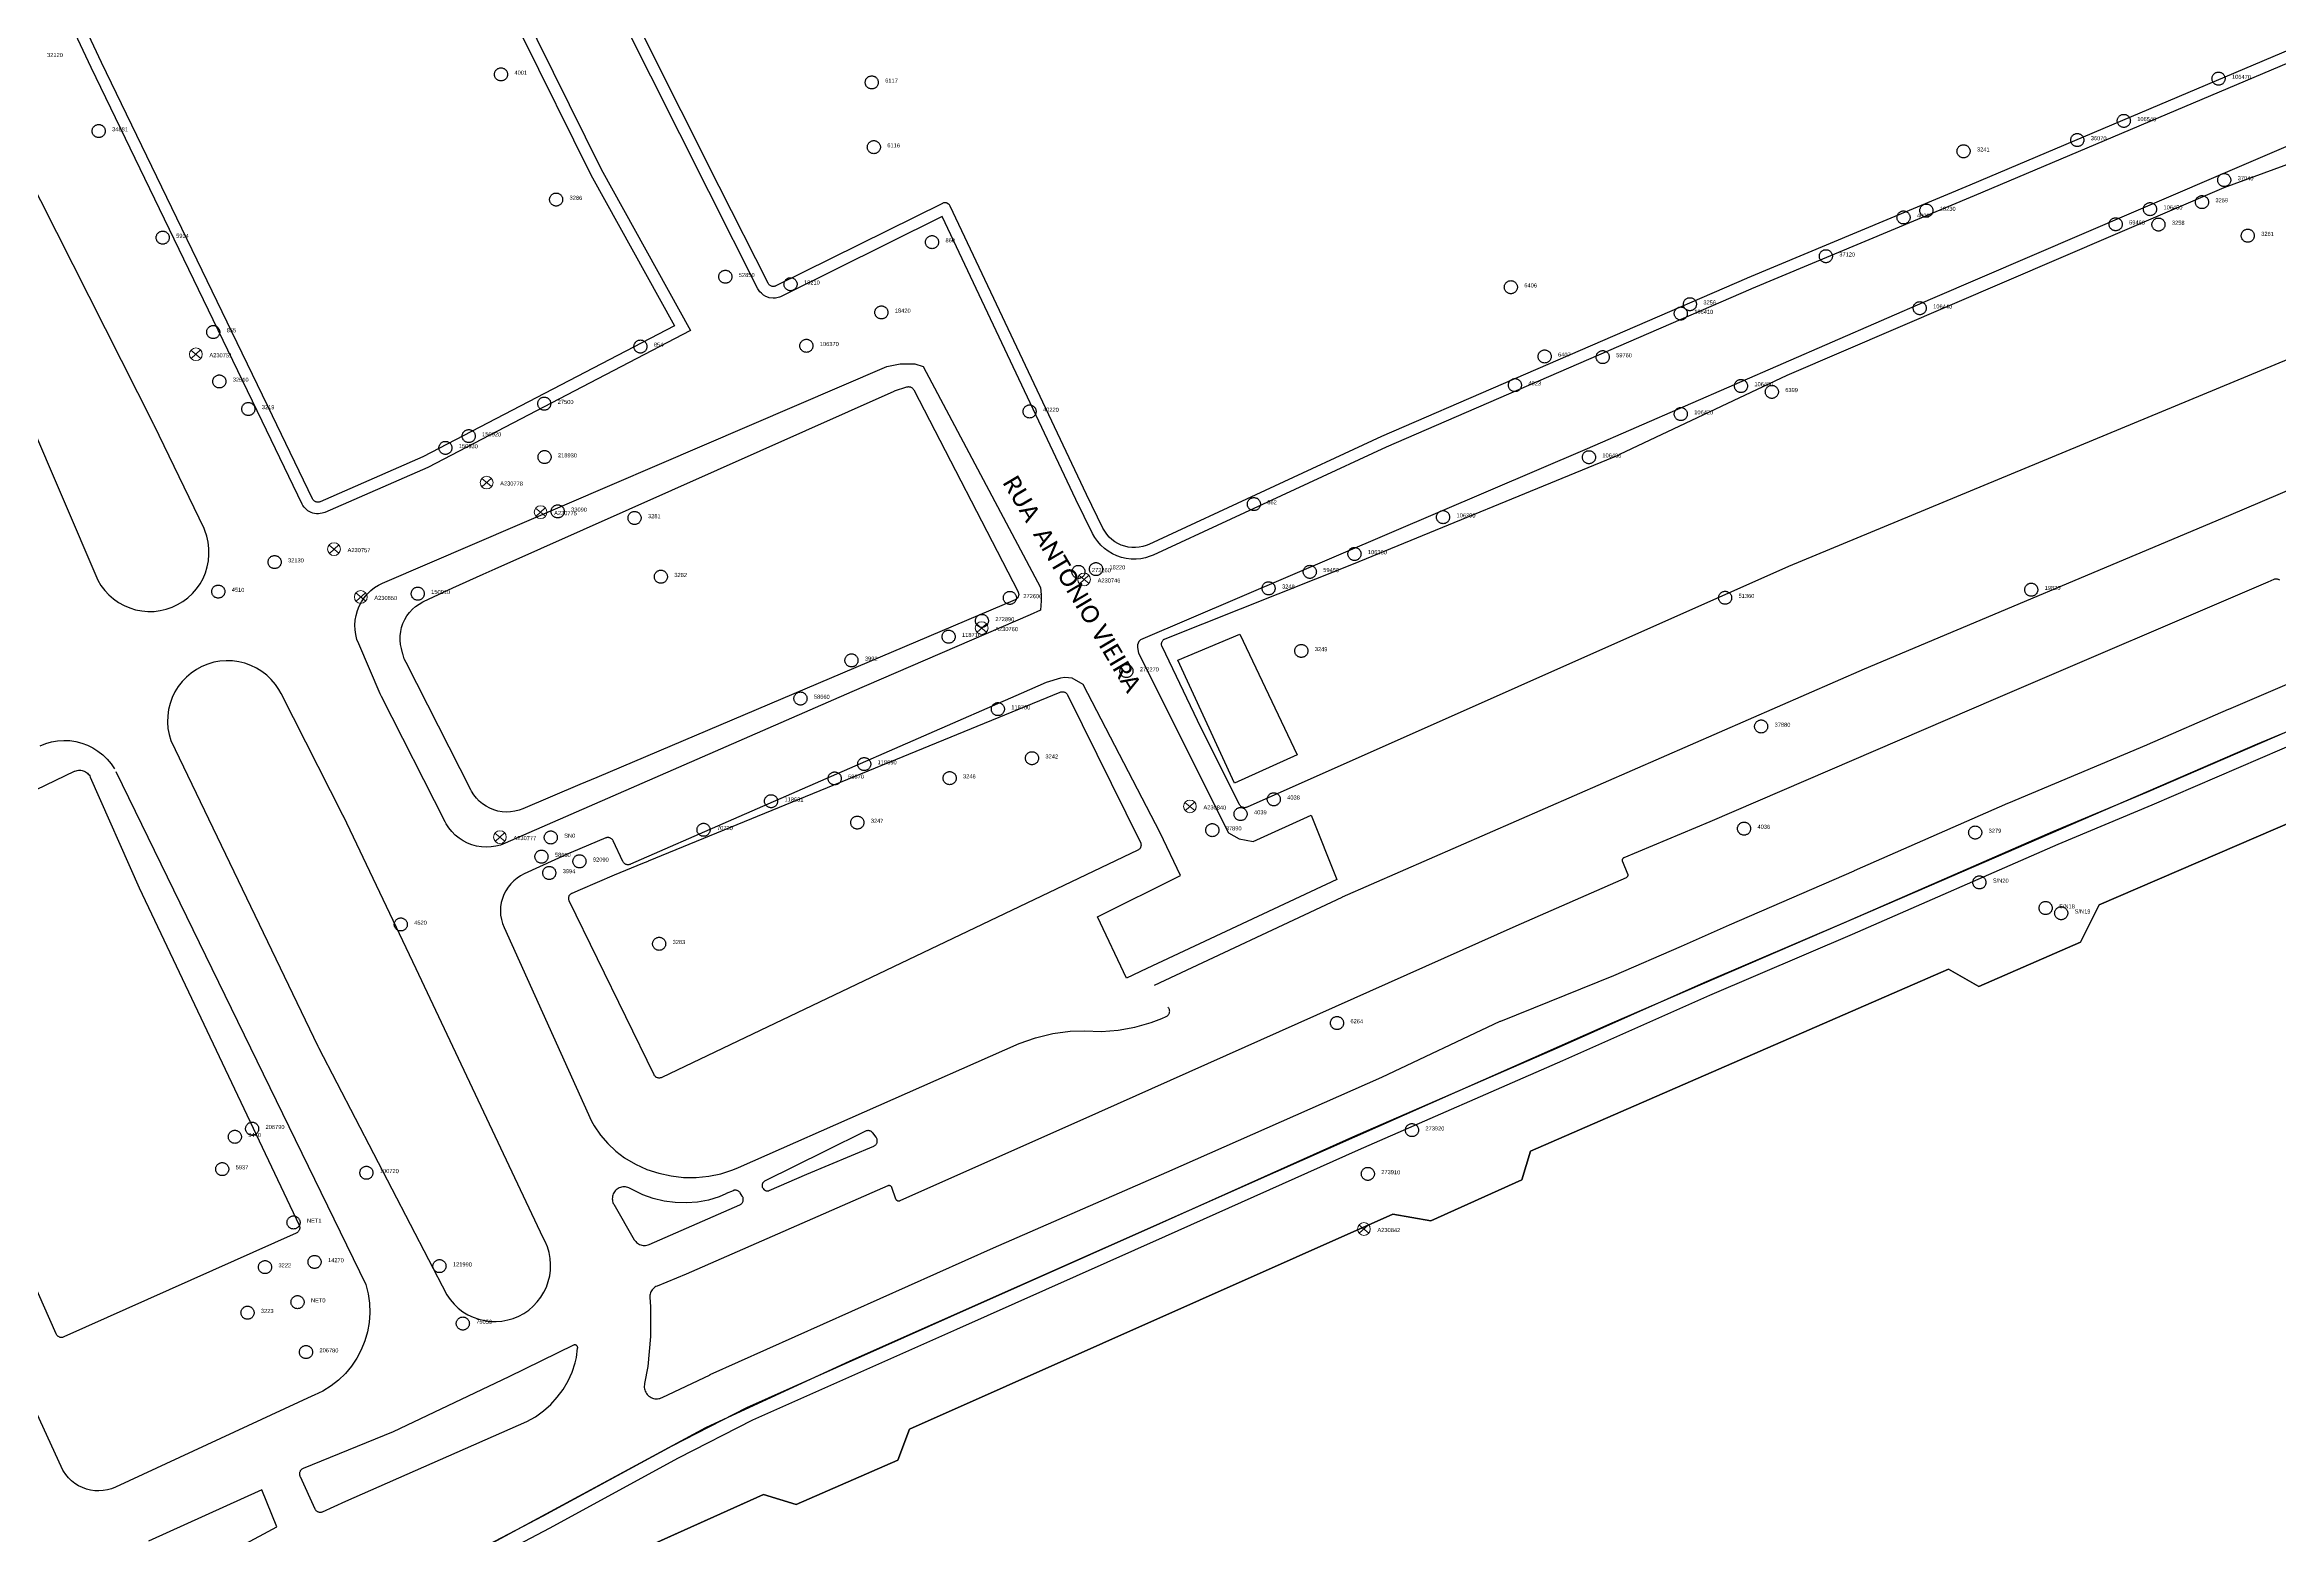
# Model space of a CAD drawing. Header units: millimetres. Extents: x 676447 to 689606, y 7455628 to 7463967.
# Drawn here: x 687214.4 to 687598.8, y 7459198 to 7459454.5 of the extents above; entities that cross this region are included whole.
import ezdxf

# ---------------------------------------------------------------- set-up
doc = ezdxf.new("R2010")
doc.units = ezdxf.units.MM
doc.header["$LTSCALE"] = 0.1
doc.header["$MEASUREMENT"] = 0
doc.linetypes.add('PHANTOM2', pattern=[1.25, 0.625, -0.125, 0.125, -0.125, 0.125, -0.125])
doc.layers.add('10.4-Postes', color=1, linetype='Continuous', lineweight=0)
for name, color, linetype in [('Caixas Subterrâneas', 5, 'Continuous'), ('LEGENDAS_INFRAESTRUTURAS', 7, 'Continuous'), ('MUB_AC_GEOGRAFICO', 7, 'Continuous'), ('MUB_EDIFICACOES', 7, 'Continuous'), ('MUB_MEIOFIO', 7, 'Continuous'), ('MUB_OBRA_ARTE', 7, 'Continuous'), ('MUB_QUADRAS', 7, 'Continuous'), ('MUB_SEGMENTO', 7, 'Continuous'), ('NOS_DE_INFRAESTRUTURA', 7, 'Continuous')]:
    doc.layers.add(name, color=color, linetype=linetype)
doc.styles.add('Legend', font='calibri.ttf')
doc.styles.get("Standard").update_dxf_attribs({"font": 'arial.ttf'})

# ---------------------------------------------------------------- blocks, each defined once
blk = doc.blocks.new('MHMZ')
at = {"linetype": 'PHANTOM2'}
blk.add_circle((0, 0), 0.0000101, dxfattribs=at)
blk = doc.blocks.new('PTPT')
at = {"layer": '10.4-Postes', "color": 1, "linetype": 'PHANTOM2'}
for points in [[(-0.0000079, 0.0000104), (0.0000075, -0.000002)], [(0.000007, 0.0000109), (-0.0000074, -0.0000025)]]:
    blk.add_lwpolyline(points, dxfattribs=at)
at = {"layer": '10.4-Postes', "color": 1}
blk.add_circle((-0.0000002, 0.0000042), 0.00000987, dxfattribs=at)

msp = doc.modelspace()

# ---------------------------------------------------------------- linework, layer by layer
at = {"layer": 'MUB_AC_GEOGRAFICO', "linetype": 'Continuous'}
msp.add_lwpolyline([(687633.95, 7459158.77), (687583.64, 7459132.72), (687542.43, 7459108.4), (687494.94, 7459076.23), (687420.37, 7459043.67), (687380.12, 7459024.73), (687313.58, 7459193.99), (687338.04, 7459205), (687343.65, 7459203.26), (687361.15, 7459210.87), (687363.15, 7459216.22), (687446.29, 7459253.24), (687452.86, 7459252.05), (687468.49, 7459259.13), (687469.96, 7459264.07), (687541.89, 7459295.36), (687547.1, 7459292.42), (687564.6, 7459300.03), (687567.81, 7459306.44), (687645.89, 7459340.14)], dxfattribs=at)
at = {"layer": 'MUB_EDIFICACOES', "linetype": 'Continuous'}
msp.add_lwpolyline([(687409.3, 7459348.53), (687419.98, 7459353.02), (687429.86, 7459332.24), (687419.08, 7459327.37), (687409.3, 7459348.53)], dxfattribs=at)
at = {"layer": 'MUB_MEIOFIO', "linetype": 'Continuous'}
for points in [[(687274.22, 7459505.65), (687310.15, 7459433.02), (687325.5, 7459405.28), (687280.31, 7459381.73), (687262.57, 7459373.97), (687262.38, 7459373.89), (687262.12, 7459373.82), (687261.82, 7459373.76), (687261.52, 7459373.73), (687261.15, 7459373.73), (687260.84, 7459373.79), (687260.54, 7459373.85), (687260.24, 7459373.97), (687260.03, 7459374.06), (687259.68, 7459374.26), (687259.44, 7459374.47), (687259.26, 7459374.62), (687259.02, 7459374.9), (687258.84, 7459375.17), (687258.72, 7459375.38), (687251.82, 7459389.7), (687222.39, 7459450.55), (687195.36, 7459507.99)], [(687603.36, 7459452.61), (687546.32, 7459428.43), (687507.98, 7459412.44), (687507.9, 7459412.4), (687445.15, 7459385.22), (687405.1, 7459366.64), (687404.57, 7459366.42), (687403.78, 7459366.17), (687402.97, 7459366.01), (687402.13, 7459365.93), (687401.29, 7459365.94), (687400.46, 7459366.04), (687399.65, 7459366.22), (687398.85, 7459366.49), (687398.08, 7459366.84), (687397.36, 7459367.28), (687396.7, 7459367.77), (687396.09, 7459368.34), (687395.53, 7459368.96), (687395.04, 7459369.65), (687394.66, 7459370.34), (687391.78, 7459376.18), (687368.79, 7459424.91), (687340.96, 7459411.1), (687340.8, 7459411.04), (687340.58, 7459410.96), (687340.13, 7459410.87), (687339.9, 7459410.86), (687339.7, 7459410.85), (687339.05, 7459410.89), (687338.62, 7459411.08), (687338.44, 7459411.15), (687338.05, 7459411.37), (687337.81, 7459411.58), (687337.81, 7459411.58), (687337.68, 7459411.69), (687337.42, 7459411.95), (687337.21, 7459412.27), (687337.1, 7459412.46), (687328.65, 7459429.17), (687308.72, 7459468.94)], [(687614.06, 7459442.95), (687573.7, 7459425.66), (687538.75, 7459410.61), (687479.72, 7459384.9), (687402.92, 7459352.04), (687402.63, 7459351.74), (687402.37, 7459351.17), (687402.37, 7459350.75), (687402.54, 7459349.73), (687418.01, 7459318.85), (687419.87, 7459317.81), (687422.3, 7459317.34), (687432.25, 7459321.87), (687436.67, 7459310.81), (687404.01, 7459295.51), (687400.51, 7459293.83), (687395.49, 7459304.39), (687409.8, 7459311.51), (687406.27, 7459318.83), (687393.06, 7459344.37), (687391.15, 7459345.43), (687389.87, 7459345.54), (687389.12, 7459345.43), (687386.67, 7459344.69), (687382.37, 7459342.79), (687315.18, 7459313.42), (687315.11, 7459313.39), (687315.01, 7459313.36), (687314.91, 7459313.34), (687314.8, 7459313.34), (687314.7, 7459313.34), (687314.59, 7459313.35), (687314.49, 7459313.38), (687314.39, 7459313.41), (687314.3, 7459313.46), (687314.21, 7459313.51), (687314.13, 7459313.58), (687314.05, 7459313.65), (687313.98, 7459313.73), (687313.93, 7459313.82), (687313.88, 7459313.91), (687312.21, 7459317.45), (687312.18, 7459317.51), (687312.13, 7459317.6), (687312.06, 7459317.68), (687311.99, 7459317.76), (687311.91, 7459317.82), (687311.82, 7459317.88), (687311.73, 7459317.93), (687311.63, 7459317.97), (687311.53, 7459318), (687311.43, 7459318.02), (687311.33, 7459318.03), (687311.22, 7459318.02), (687311.12, 7459318.01), (687311.02, 7459317.99), (687310.92, 7459317.95), (687304.99, 7459315.47), (687304.79, 7459315.38), (687296.89, 7459311.78), (687296.27, 7459311.46), (687295.66, 7459311.06), (687295.09, 7459310.59), (687294.57, 7459310.07), (687294.11, 7459309.5), (687293.72, 7459308.88), (687293.39, 7459308.23), (687293.13, 7459307.54), (687292.94, 7459306.84), (687292.83, 7459306.11), (687292.8, 7459305.38), (687292.84, 7459304.65), (687292.96, 7459303.93), (687293.15, 7459303.22), (687293.42, 7459302.54), (687308.44, 7459269.23), (687308.93, 7459268.39), (687310.02, 7459266.82), (687311.26, 7459265.37), (687312.65, 7459264.07), (687314.17, 7459262.91), (687316.03, 7459261.82), (687318, 7459260.93), (687320.05, 7459260.25), (687322.16, 7459259.79), (687324.31, 7459259.55), (687326.47, 7459259.53), (687328.62, 7459259.75), (687330.73, 7459260.18), (687332.79, 7459260.84), (687333.74, 7459261.22), (687382.01, 7459282.57), (687384.86, 7459283.58), (687387.79, 7459284.28), (687390.78, 7459284.68), (687393.27, 7459284.77), (687396.18, 7459284.67), (687399.08, 7459284.87), (687401.94, 7459285.38), (687404.74, 7459286.18), (687406.57, 7459286.88), (687407.34, 7459287.23), (687407.43, 7459287.28), (687407.52, 7459287.34), (687407.6, 7459287.41), (687407.67, 7459287.48), (687407.73, 7459287.57), (687407.79, 7459287.65), (687407.84, 7459287.75), (687407.87, 7459287.85), (687407.9, 7459287.95), (687407.91, 7459288.05), (687407.92, 7459288.16), (687407.91, 7459288.26), (687407.89, 7459288.36), (687407.86, 7459288.46), (687407.83, 7459288.56), (687407.78, 7459288.65), (687407.72, 7459288.74), (687407.66, 7459288.81)], [(687193.51, 7459432.4), (687223.54, 7459362.32), (687224.09, 7459361.41), (687224.73, 7459360.56), (687225.45, 7459359.78), (687226.25, 7459359.08), (687227.13, 7459358.47), (687228.06, 7459357.95), (687229.03, 7459357.54), (687230.05, 7459357.22), (687231.1, 7459357.02), (687232.16, 7459356.93), (687233.22, 7459356.95), (687234.28, 7459357.07), (687235.31, 7459357.31), (687236.32, 7459357.66), (687237.28, 7459358.11), (687238.2, 7459358.65), (687239.05, 7459359.29), (687239.82, 7459360.02), (687240.52, 7459360.82), (687241.13, 7459361.69), (687241.65, 7459362.62), (687242.07, 7459363.6), (687242.38, 7459364.62), (687242.58, 7459365.66), (687242.67, 7459366.72), (687242.66, 7459367.79), (687242.53, 7459368.84), (687242.29, 7459369.88), (687241.94, 7459370.89), (687241.82, 7459371.18), (687233.25, 7459388.96), (687233.19, 7459389.08), (687208.19, 7459438.6)], [(687272.51, 7459361.81), (687359.25, 7459399.07), (687361.55, 7459399.55), (687362.75, 7459399.55), (687364.08, 7459399.55), (687365.53, 7459399.07), (687385.71, 7459361.03), (687385.83, 7459359.82), (687385.83, 7459358.74), (687385.71, 7459357.17), (687383.9, 7459356.33), (687353.22, 7459343.1), (687293.63, 7459317.04), (687292.84, 7459316.74), (687292.03, 7459316.53), (687291.21, 7459316.4), (687290.37, 7459316.37), (687289.53, 7459316.41), (687288.71, 7459316.55), (687287.9, 7459316.77), (687287.12, 7459317.08), (687286.38, 7459317.46), (687285.68, 7459317.92), (687285.03, 7459318.46), (687284.44, 7459319.05), (687283.92, 7459319.71), (687283.47, 7459320.41), (687283.29, 7459320.74), (687272.35, 7459342.27), (687272.13, 7459342.73), (687268.42, 7459351.34), (687268.13, 7459352.13), (687267.92, 7459352.94), (687267.8, 7459353.77), (687267.77, 7459354.6), (687267.82, 7459355.44), (687267.97, 7459356.26), (687268.19, 7459357.07), (687268.5, 7459357.85), (687268.89, 7459358.59), (687269.36, 7459359.29), (687269.89, 7459359.93), (687270.49, 7459360.52), (687271.15, 7459361.04), (687271.85, 7459361.48), (687272.51, 7459361.81)], [(687405.32, 7459292.64), (687437.6, 7459307.78), (687437.62, 7459307.8), (687527.44, 7459347.08), (687590.07, 7459373.43), (687631.01, 7459390.87)], [(687318.59, 7459237.33), (687318.64, 7459232.17), (687318.14, 7459227.03), (687317.61, 7459224.07), (687317.57, 7459223.85), (687317.55, 7459223.63), (687317.55, 7459223.41), (687317.58, 7459223.19), (687317.63, 7459222.98), (687317.7, 7459222.77), (687317.79, 7459222.57), (687317.9, 7459222.38), (687318.04, 7459222.2), (687318.19, 7459222.04), (687318.35, 7459221.89), (687318.53, 7459221.76), (687318.73, 7459221.66), (687318.93, 7459221.57), (687319.14, 7459221.5), (687319.36, 7459221.46), (687319.58, 7459221.44), (687319.8, 7459221.44), (687320.02, 7459221.47), (687320.24, 7459221.52), (687320.44, 7459221.59), (687320.62, 7459221.67), (687328.86, 7459225.59), (687328.88, 7459225.6), (687377.63, 7459247.41), (687407.45, 7459260.44), (687444.41, 7459276.8), (687444.43, 7459276.81), (687464.79, 7459286.41), (687464.85, 7459286.43), (687484.3, 7459294.3), (687484.32, 7459294.31), (687495.93, 7459299.35), (687504.2, 7459302.99), (687525.65, 7459312.32), (687525.69, 7459312.34), (687552.1, 7459323.94), (687552.24, 7459324), (687576, 7459333.99), (687576.12, 7459334.04), (687590.06, 7459340.1), (687590.1, 7459340.12), (687640.47, 7459361.77)], [(687598.84, 7459362.29), (687598.75, 7459362.35), (687598.66, 7459362.41), (687598.57, 7459362.45), (687598.47, 7459362.48), (687598.37, 7459362.5), (687598.26, 7459362.51), (687598.16, 7459362.51), (687598.05, 7459362.5), (687597.95, 7459362.48), (687597.85, 7459362.44), (687597.82, 7459362.43), (687596.78, 7459361.98), (687549.95, 7459341.9), (687500.83, 7459320.74), (687486.05, 7459314.54), (687486, 7459314.51), (687485.95, 7459314.48), (687485.91, 7459314.45), (687485.87, 7459314.42), (687485.84, 7459314.38), (687485.81, 7459314.33), (687485.79, 7459314.29), (687485.77, 7459314.24), (687485.75, 7459314.19), (687485.74, 7459314.14), (687485.74, 7459314.08), (687485.74, 7459314.03), (687485.75, 7459313.98), (687485.76, 7459313.93), (687485.78, 7459313.88), (687486.68, 7459311.78), (687486.7, 7459311.73), (687486.71, 7459311.68), (687486.72, 7459311.62), (687486.72, 7459311.57), (687486.72, 7459311.52), (687486.71, 7459311.47), (687486.7, 7459311.42), (687486.68, 7459311.37), (687486.65, 7459311.32), (687486.63, 7459311.28), (687486.59, 7459311.24), (687486.55, 7459311.2), (687486.51, 7459311.17), (687486.47, 7459311.14), (687486.43, 7459311.12), (687467.43, 7459302.78), (687395.69, 7459270.73), (687361.51, 7459255.5), (687361.46, 7459255.48), (687361.41, 7459255.47), (687361.36, 7459255.46), (687361.31, 7459255.46), (687361.26, 7459255.46), (687361.21, 7459255.47), (687361.16, 7459255.48), (687361.11, 7459255.5), (687361.06, 7459255.52), (687361.02, 7459255.55), (687360.98, 7459255.58), (687360.94, 7459255.62), (687360.91, 7459255.66), (687360.88, 7459255.71), (687360.85, 7459255.75), (687360.84, 7459255.79), (687360.12, 7459257.8), (687360.1, 7459257.85), (687360.08, 7459257.9), (687360.05, 7459257.94), (687360.01, 7459257.98), (687359.97, 7459258.02), (687359.93, 7459258.05), (687359.89, 7459258.08), (687359.84, 7459258.1), (687359.79, 7459258.12), (687359.74, 7459258.13), (687359.69, 7459258.14), (687359.64, 7459258.14), (687359.58, 7459258.13), (687359.53, 7459258.12), (687359.48, 7459258.11), (687359.45, 7459258.09), (687324.77, 7459242.89), (687319.75, 7459240.84), (687319.56, 7459240.75), (687319.38, 7459240.64), (687319.21, 7459240.51), (687319.06, 7459240.37), (687318.92, 7459240.21), (687318.8, 7459240.04), (687318.7, 7459239.86), (687318.62, 7459239.66), (687318.56, 7459239.46), (687318.52, 7459239.26), (687318.5, 7459239.05), (687318.51, 7459238.88), (687318.59, 7459237.33)], [(687300.16, 7459249.17), (687278.28, 7459295.42), (687265.79, 7459321.73), (687265.71, 7459321.89), (687255.07, 7459342.83), (687254.7, 7459343.49), (687254.09, 7459344.38), (687253.39, 7459345.21), (687252.61, 7459345.95), (687251.76, 7459346.62), (687250.84, 7459347.18), (687249.86, 7459347.65), (687248.84, 7459348.02), (687247.79, 7459348.28), (687246.72, 7459348.42), (687245.64, 7459348.45), (687244.56, 7459348.37), (687243.5, 7459348.18), (687242.46, 7459347.88), (687241.46, 7459347.47), (687240.51, 7459346.95), (687239.61, 7459346.34), (687238.79, 7459345.64), (687238.04, 7459344.86), (687237.38, 7459344.01), (687236.81, 7459343.09), (687236.34, 7459342.11), (687235.98, 7459341.09), (687235.72, 7459340.04), (687235.57, 7459338.97), (687235.54, 7459337.89), (687235.62, 7459336.81), (687235.82, 7459335.75), (687236.12, 7459334.71), (687261.41, 7459282.1), (687261.51, 7459281.9), (687283.6, 7459239.35), (687284.17, 7459238.52), (687284.82, 7459237.75), (687285.55, 7459237.06), (687286.35, 7459236.44), (687287.21, 7459235.92), (687288.12, 7459235.48), (687289.07, 7459235.14), (687290.05, 7459234.91), (687291.05, 7459234.77), (687292.05, 7459234.75), (687293.06, 7459234.82), (687294.05, 7459235.01), (687295.02, 7459235.29), (687295.95, 7459235.68), (687296.83, 7459236.15), (687297.67, 7459236.72), (687298.43, 7459237.38), (687299.13, 7459238.11), (687299.74, 7459238.91), (687300.27, 7459239.77), (687300.7, 7459240.67), (687301.04, 7459241.62), (687301.28, 7459242.6), (687301.41, 7459243.6), (687301.44, 7459244.61), (687301.36, 7459245.61), (687301.18, 7459246.61), (687300.89, 7459247.57), (687300.51, 7459248.5), (687300.16, 7459249.17)], [(687213.62, 7459333.82), (687214.6, 7459334.21), (687215.6, 7459334.49), (687216.63, 7459334.67), (687217.68, 7459334.74), (687218.72, 7459334.7), (687219.76, 7459334.55), (687220.78, 7459334.29), (687221.76, 7459333.93), (687222.7, 7459333.47), (687223.58, 7459332.91), (687224.41, 7459332.27), (687225.16, 7459331.54), (687225.83, 7459330.73), (687226.41, 7459329.86)], [(687226.67, 7459329.4), (687269.63, 7459241.1), (687270.03, 7459239.51), (687270.27, 7459237.88), (687270.33, 7459236.24), (687270.21, 7459234.6), (687269.93, 7459232.98), (687269.48, 7459231.4), (687268.87, 7459229.88), (687268.1, 7459228.43), (687267.18, 7459227.07), (687266.13, 7459225.81), (687264.95, 7459224.67), (687263.66, 7459223.65), (687262.27, 7459222.78), (687260.79, 7459222.06), (687260.36, 7459221.88), (687226.58, 7459206.25), (687225.9, 7459205.98), (687225.2, 7459205.78), (687224.48, 7459205.65), (687223.75, 7459205.6), (687223.01, 7459205.63), (687222.29, 7459205.73), (687221.58, 7459205.91), (687220.89, 7459206.17), (687220.23, 7459206.49), (687219.61, 7459206.88), (687219.04, 7459207.33), (687218.51, 7459207.84), (687218.04, 7459208.4), (687217.63, 7459209.01), (687217.54, 7459209.17), (687173.39, 7459305.41)], [(687345.51, 7459260.1), (687357.02, 7459264.93), (687357.11, 7459264.98), (687357.2, 7459265.03), (687357.28, 7459265.1), (687357.36, 7459265.17), (687357.43, 7459265.25), (687357.49, 7459265.33), (687357.54, 7459265.43), (687357.58, 7459265.52), (687357.6, 7459265.62), (687357.62, 7459265.73), (687357.63, 7459265.83), (687357.63, 7459265.94), (687357.61, 7459266.04), (687357.59, 7459266.14), (687357.55, 7459266.24), (687357.51, 7459266.33), (687357.45, 7459266.42), (687357.42, 7459266.47), (687356.83, 7459267.21), (687356.76, 7459267.29), (687356.69, 7459267.36), (687356.6, 7459267.43), (687356.51, 7459267.48), (687356.42, 7459267.52), (687356.32, 7459267.56), (687356.22, 7459267.58), (687356.11, 7459267.59), (687356.01, 7459267.59), (687355.9, 7459267.58), (687355.8, 7459267.56), (687355.7, 7459267.53), (687355.6, 7459267.49), (687348.66, 7459264.05), (687338.24, 7459258.87), (687338.17, 7459258.83), (687338.1, 7459258.78), (687338.04, 7459258.73), (687337.98, 7459258.67), (687337.93, 7459258.6), (687337.89, 7459258.53), (687337.86, 7459258.45), (687337.83, 7459258.37), (687337.81, 7459258.29), (687337.8, 7459258.21), (687337.8, 7459258.12), (687337.81, 7459258.04), (687337.83, 7459257.96), (687337.85, 7459257.88), (687337.88, 7459257.8), (687337.93, 7459257.73), (687337.97, 7459257.66), (687337.99, 7459257.64), (687338.12, 7459257.49), (687338.17, 7459257.43), (687338.24, 7459257.38), (687338.3, 7459257.33), (687338.38, 7459257.29), (687338.46, 7459257.26), (687338.54, 7459257.23), (687338.62, 7459257.22), (687338.7, 7459257.21), (687338.79, 7459257.21), (687338.87, 7459257.22), (687338.95, 7459257.24), (687339.03, 7459257.27), (687339.05, 7459257.28), (687345.51, 7459260.1)], [(687312.28, 7459254.93), (687315.83, 7459248.82), (687315.95, 7459248.65), (687316.08, 7459248.49), (687316.23, 7459248.34), (687316.39, 7459248.21), (687316.57, 7459248.09), (687316.75, 7459248), (687316.95, 7459247.92), (687317.15, 7459247.87), (687317.36, 7459247.84), (687317.57, 7459247.83), (687317.78, 7459247.84), (687317.98, 7459247.87), (687318.19, 7459247.93), (687318.36, 7459248), (687333.98, 7459254.84), (687334.07, 7459254.89), (687334.16, 7459254.95), (687334.24, 7459255.01), (687334.32, 7459255.08), (687334.38, 7459255.17), (687334.44, 7459255.25), (687334.49, 7459255.35), (687334.53, 7459255.44), (687334.56, 7459255.54), (687334.57, 7459255.65), (687334.58, 7459255.75), (687334.57, 7459255.86), (687334.56, 7459255.96), (687334.53, 7459256.06), (687334.49, 7459256.16), (687334.45, 7459256.25), (687334.41, 7459256.31), (687334.03, 7459256.89), (687333.96, 7459256.98), (687333.89, 7459257.05), (687333.82, 7459257.12), (687333.73, 7459257.18), (687333.64, 7459257.23), (687333.54, 7459257.28), (687333.44, 7459257.31), (687333.34, 7459257.33), (687333.24, 7459257.34), (687333.13, 7459257.34), (687333.03, 7459257.32), (687332.93, 7459257.3), (687332.83, 7459257.27), (687332.81, 7459257.26), (687331.62, 7459256.76), (687331.56, 7459256.74), (687330.44, 7459256.19), (687328.6, 7459255.65), (687326.71, 7459255.3), (687324.79, 7459255.15), (687322.87, 7459255.2), (687320.96, 7459255.46), (687319.09, 7459255.91), (687317.28, 7459256.55), (687315.55, 7459257.38), (687315.09, 7459257.64), (687314.9, 7459257.74), (687314.7, 7459257.81), (687314.5, 7459257.87), (687314.29, 7459257.9), (687314.07, 7459257.91), (687313.86, 7459257.9), (687313.65, 7459257.87), (687313.45, 7459257.81), (687313.25, 7459257.74), (687313.06, 7459257.64), (687312.88, 7459257.52), (687312.72, 7459257.39), (687312.56, 7459257.24), (687312.43, 7459257.07), (687312.32, 7459256.89), (687312.22, 7459256.7), (687312.14, 7459256.51), (687312.09, 7459256.3), (687312.06, 7459256.09), (687312.04, 7459255.88), (687312.06, 7459255.67), (687312.09, 7459255.46), (687312.14, 7459255.25), (687312.22, 7459255.05), (687312.28, 7459254.93)], [(687266.19, 7459203.86), (687297.37, 7459217.54), (687298.83, 7459218.37), (687300.19, 7459219.35), (687301.45, 7459220.46), (687302.58, 7459221.71), (687303.58, 7459223.06), (687304.43, 7459224.51), (687305.12, 7459226.04), (687305.65, 7459227.63), (687305.88, 7459228.57), (687306.08, 7459230.16), (687306.09, 7459230.21), (687306.09, 7459230.27), (687306.08, 7459230.32), (687306.07, 7459230.37), (687306.05, 7459230.42), (687306.03, 7459230.46), (687306, 7459230.51), (687305.97, 7459230.55), (687305.93, 7459230.59), (687305.89, 7459230.62), (687305.85, 7459230.65), (687305.8, 7459230.68), (687305.75, 7459230.7), (687305.7, 7459230.71), (687305.65, 7459230.72), (687305.6, 7459230.72), (687305.55, 7459230.72), (687305.49, 7459230.72), (687305.44, 7459230.7), (687305.39, 7459230.68), (687305.37, 7459230.67), (687294.25, 7459225.24), (687274.35, 7459215.77), (687274.33, 7459215.75), (687258.86, 7459209.43), (687258.76, 7459209.39), (687258.67, 7459209.34), (687258.59, 7459209.27), (687258.51, 7459209.2), (687258.44, 7459209.12), (687258.38, 7459209.04), (687258.33, 7459208.94), (687258.29, 7459208.85), (687258.26, 7459208.75), (687258.24, 7459208.64), (687258.23, 7459208.54), (687258.24, 7459208.44), (687258.25, 7459208.33), (687258.27, 7459208.23), (687258.31, 7459208.13), (687258.33, 7459208.09), (687260.89, 7459202.5), (687260.94, 7459202.41), (687261, 7459202.32), (687261.06, 7459202.24), (687261.14, 7459202.17), (687261.22, 7459202.1), (687261.31, 7459202.05), (687261.4, 7459202), (687261.5, 7459201.97), (687261.6, 7459201.94), (687261.71, 7459201.92), (687261.81, 7459201.92), (687261.92, 7459201.93), (687262.02, 7459201.94), (687262.12, 7459201.97), (687262.22, 7459202.01), (687266.19, 7459203.86)], [(687236.1, 7459189.61), (687254.34, 7459199.41), (687251.75, 7459205.76), (687232.26, 7459196.94)]]:
    msp.add_lwpolyline(points, dxfattribs=at)
at = {"layer": 'MUB_OBRA_ARTE', "linetype": 'Continuous'}
for points in [[(687613.21, 7459341.89), (687575.91, 7459325.8), (687559.75, 7459319.03), (687524.36, 7459303.55), (687499.78, 7459293.04), (687474.54, 7459281.81), (687439.36, 7459266.44), (687406.15, 7459251.57), (687370.24, 7459235.57), (687335.11, 7459219.92), (687322.26, 7459213.32), (687300.08, 7459201.23), (687289.48, 7459195.68), (687279.75, 7459191.34), (687269.41, 7459186.56), (687248.79, 7459176.98), (687227.43, 7459167.26), (687198.38, 7459153.61)], [(687614.14, 7459339.68), (687576.85, 7459323.6), (687560.7, 7459316.83), (687525.31, 7459301.35), (687500.74, 7459290.85), (687475.5, 7459279.62), (687440.33, 7459264.25), (687407.13, 7459249.38), (687371.22, 7459233.38), (687336.15, 7459217.76), (687323.38, 7459211.21), (687301.21, 7459199.12), (687290.52, 7459193.52), (687280.74, 7459189.15), (687270.42, 7459184.39), (687249.8, 7459174.81), (687228.43, 7459165.09), (687199.41, 7459151.44)]]:
    msp.add_lwpolyline(points, dxfattribs=at)
at = {"layer": 'MUB_QUADRAS', "linetype": 'Continuous'}
for points in [[(687272.43, 7459504.76), (687308.38, 7459432.09), (687322.76, 7459406.11), (687279.44, 7459383.54), (687261.82, 7459375.82), (687261.74, 7459375.79), (687261.64, 7459375.76), (687261.54, 7459375.74), (687261.43, 7459375.73), (687261.33, 7459375.73), (687261.22, 7459375.75), (687261.12, 7459375.77), (687261.02, 7459375.81), (687260.93, 7459375.85), (687260.84, 7459375.9), (687260.76, 7459375.97), (687260.68, 7459376.04), (687260.61, 7459376.12), (687260.55, 7459376.21), (687260.5, 7459376.3), (687253.62, 7459390.57), (687224.2, 7459451.41), (687197.16, 7459508.86)], [(687176.22, 7459143.32), (687289.43, 7459195.55), (687328.16, 7459216.51), (687352.98, 7459227.99), (687426.15, 7459260.48), (687484.05, 7459286.12), (687538.61, 7459309.74), (687595, 7459334.13), (687659.02, 7459360.73), (687723.63, 7459387.99), (687781.3, 7459412.1), (687811.2, 7459424.96), (687841.43, 7459437.02), (687861.64, 7459445.31), (687882.08, 7459453.05), (687902.72, 7459460.22), (687923.91, 7459467.73), (687945.35, 7459474.51), (687967.01, 7459480.54), (688029.2, 7459493.5)], [(687602.56, 7459454.44), (687545.54, 7459430.27), (687507.23, 7459414.29), (687507.13, 7459414.25), (687444.33, 7459387.04), (687404.31, 7459368.47), (687403.89, 7459368.3), (687403.29, 7459368.11), (687402.68, 7459367.99), (687402.05, 7459367.93), (687401.42, 7459367.94), (687400.8, 7459368.01), (687400.19, 7459368.15), (687399.59, 7459368.35), (687399.02, 7459368.61), (687398.48, 7459368.94), (687397.98, 7459369.31), (687397.52, 7459369.74), (687397.1, 7459370.21), (687396.74, 7459370.72), (687396.43, 7459371.27), (687393.58, 7459377.05), (687370.16, 7459426.69), (687370.1, 7459426.79), (687370.04, 7459426.88), (687369.97, 7459426.96), (687369.9, 7459427.03), (687369.59, 7459427.18), (687369.5, 7459427.22), (687369.43, 7459427.25), (687369.32, 7459427.26), (687369.22, 7459427.26), (687369.12, 7459427.25), (687369.01, 7459427.23), (687368.91, 7459427.2), (687368.82, 7459427.16), (687340.2, 7459412.95), (687340.11, 7459412.92), (687340.01, 7459412.88), (687339.91, 7459412.86), (687339.81, 7459412.86), (687339.7, 7459412.85), (687339.53, 7459412.86), (687339.4, 7459412.92), (687339.3, 7459412.96), (687339.21, 7459413.01), (687339.13, 7459413.08), (687339.05, 7459413.15), (687338.98, 7459413.22), (687338.92, 7459413.31), (687338.87, 7459413.4), (687330.44, 7459430.07), (687310.83, 7459469.19)], [(687406.61, 7459350.88), (687406.58, 7459350.94), (687406.55, 7459351.04), (687406.53, 7459351.14), (687406.51, 7459351.24), (687406.51, 7459351.35), (687406.52, 7459351.45), (687406.54, 7459351.55), (687406.57, 7459351.65), (687406.62, 7459351.75), (687406.67, 7459351.84), (687406.73, 7459351.93), (687406.8, 7459352), (687406.87, 7459352.08), (687406.96, 7459352.14), (687407.05, 7459352.19), (687407.14, 7459352.24), (687439.53, 7459365.14), (687485.33, 7459383.95), (687485.37, 7459383.97), (687514.15, 7459397.62), (687589.3, 7459429.89), (687650.78, 7459452.42)], [(687662.14, 7459425.99), (687514.37, 7459364.69), (687514.35, 7459364.68), (687421.22, 7459323.25), (687421.17, 7459323.23), (687421.07, 7459323.19), (687420.97, 7459323.17), (687420.86, 7459323.16), (687420.76, 7459323.16), (687420.65, 7459323.17), (687420.55, 7459323.2), (687420.45, 7459323.23), (687420.36, 7459323.27), (687420.27, 7459323.32), (687420.18, 7459323.39), (687420.1, 7459323.46), (687420.03, 7459323.53), (687419.97, 7459323.62), (687419.92, 7459323.71), (687413.31, 7459336.82), (687406.61, 7459350.88)], [(687306.48, 7459327.13), (687296.68, 7459322.97), (687296, 7459322.71), (687295.28, 7459322.54), (687294.56, 7459322.43), (687293.83, 7459322.41), (687293.1, 7459322.46), (687292.37, 7459322.59), (687291.67, 7459322.79), (687290.99, 7459323.06), (687290.34, 7459323.41), (687289.74, 7459323.82), (687289.17, 7459324.29), (687288.66, 7459324.81), (687288.21, 7459325.39), (687287.82, 7459326.01), (687287.71, 7459326.23), (687276.57, 7459348.12), (687276.27, 7459348.79), (687276.05, 7459349.49), (687276.03, 7459349.56), (687275.77, 7459350.56), (687275.63, 7459351.27), (687275.56, 7459352), (687275.56, 7459352.74), (687275.65, 7459353.46), (687275.81, 7459354.18), (687276.04, 7459354.87), (687276.35, 7459355.54), (687276.72, 7459356.17), (687277.16, 7459356.76), (687277.65, 7459357.3), (687278.2, 7459357.78), (687278.8, 7459358.21), (687279.44, 7459358.57), (687279.56, 7459358.63), (687284.61, 7459361.01), (687289.86, 7459363.35), (687291.9, 7459364.26), (687360.51, 7459394.85), (687360.61, 7459394.89), (687362.7, 7459395.57), (687362.8, 7459395.59), (687362.91, 7459395.61), (687363.01, 7459395.62), (687363.12, 7459395.61), (687363.22, 7459395.59), (687363.32, 7459395.57), (687363.42, 7459395.53), (687363.51, 7459395.48), (687363.6, 7459395.43), (687363.68, 7459395.36), (687363.75, 7459395.29), (687363.82, 7459395.2), (687363.88, 7459395.12), (687363.9, 7459395.07), (687381.84, 7459360.32), (687381.88, 7459360.22), (687381.91, 7459360.12), (687381.93, 7459360.02), (687381.95, 7459359.92), (687381.95, 7459359.81), (687381.94, 7459359.71), (687381.91, 7459359.61), (687381.88, 7459359.51), (687381.84, 7459359.41), (687381.79, 7459359.32), (687381.73, 7459359.23), (687381.66, 7459359.16), (687381.58, 7459359.09), (687381.5, 7459359.02), (687381.41, 7459358.97), (687381.34, 7459358.94), (687309.38, 7459328.37), (687306.48, 7459327.13)], [(687333.64, 7459282.99), (687320.55, 7459276.74), (687320.45, 7459276.7), (687320.35, 7459276.67), (687320.25, 7459276.65), (687320.14, 7459276.64), (687320.04, 7459276.64), (687319.93, 7459276.66), (687319.83, 7459276.68), (687319.73, 7459276.72), (687319.64, 7459276.76), (687319.55, 7459276.82), (687319.47, 7459276.88), (687319.39, 7459276.95), (687319.32, 7459277.03), (687319.26, 7459277.12), (687319.22, 7459277.2), (687304.64, 7459307.12), (687304.6, 7459307.22), (687304.57, 7459307.32), (687304.55, 7459307.42), (687304.54, 7459307.53), (687304.54, 7459307.63), (687304.55, 7459307.73), (687304.58, 7459307.84), (687304.61, 7459307.93), (687304.65, 7459308.03), (687304.71, 7459308.12), (687304.77, 7459308.2), (687304.84, 7459308.28), (687304.92, 7459308.35), (687305.01, 7459308.41), (687305.1, 7459308.46), (687305.14, 7459308.48), (687306.57, 7459309.1), (687312.43, 7459311.63), (687317.28, 7459313.59), (687318.22, 7459313.98), (687318.26, 7459314), (687389.09, 7459343.05), (687389.19, 7459343.08), (687389.29, 7459343.1), (687389.39, 7459343.12), (687389.5, 7459343.12), (687389.6, 7459343.11), (687389.7, 7459343.09), (687389.8, 7459343.06), (687389.9, 7459343.02), (687389.99, 7459342.97), (687390.08, 7459342.91), (687390.16, 7459342.84), (687390.23, 7459342.77), (687390.29, 7459342.68), (687390.35, 7459342.59), (687390.36, 7459342.56), (687402.89, 7459317.19), (687402.93, 7459317.09), (687402.96, 7459316.99), (687402.98, 7459316.89), (687402.99, 7459316.79), (687402.99, 7459316.68), (687402.98, 7459316.58), (687402.96, 7459316.47), (687402.92, 7459316.38), (687402.88, 7459316.28), (687402.83, 7459316.19), (687402.76, 7459316.11), (687402.69, 7459316.03), (687402.61, 7459315.96), (687402.53, 7459315.9), (687402.44, 7459315.85), (687402.43, 7459315.84), (687333.64, 7459282.99)], [(687645.89, 7459340.14), (687567.81, 7459306.44), (687564.6, 7459300.03), (687547.1, 7459292.42), (687541.89, 7459295.36), (687469.96, 7459264.07), (687468.49, 7459259.13), (687452.86, 7459252.05), (687446.29, 7459253.24), (687363.15, 7459216.22), (687361.15, 7459210.87), (687343.65, 7459203.26), (687338.04, 7459205), (687255.15, 7459167.68), (687249.67, 7459160.47), (687234.97, 7459154.33), (687229.1, 7459155.4), (687154.47, 7459120.23)], [(687183, 7459311.84), (687219.55, 7459329.43), (687219.61, 7459329.45), (687219.8, 7459329.53), (687220.01, 7459329.58), (687220.21, 7459329.61), (687220.42, 7459329.62), (687220.63, 7459329.61), (687220.84, 7459329.58), (687221.04, 7459329.52), (687221.23, 7459329.45), (687221.42, 7459329.35), (687221.6, 7459329.24), (687221.76, 7459329.11), (687221.91, 7459328.96), (687222.04, 7459328.8), (687222.15, 7459328.62), (687222.25, 7459328.43), (687230.68, 7459309.4), (687258.18, 7459251.3), (687258.19, 7459251.28), (687258.23, 7459251.19), (687258.26, 7459251.09), (687258.27, 7459250.98), (687258.28, 7459250.88), (687258.27, 7459250.77), (687258.26, 7459250.67), (687258.23, 7459250.57), (687258.19, 7459250.47), (687258.15, 7459250.38), (687258.09, 7459250.29), (687258.02, 7459250.21), (687257.95, 7459250.13), (687257.87, 7459250.07), (687257.78, 7459250.01), (687257.69, 7459249.96), (687217.7, 7459232.09), (687217.69, 7459232.09), (687217.6, 7459232.05), (687217.49, 7459232.02), (687217.39, 7459232.01), (687217.29, 7459232), (687217.18, 7459232.01), (687217.08, 7459232.02), (687216.98, 7459232.05), (687216.88, 7459232.09), (687216.79, 7459232.14), (687216.7, 7459232.19), (687216.62, 7459232.26), (687216.54, 7459232.34), (687216.48, 7459232.42), (687216.42, 7459232.5), (687216.37, 7459232.6), (687191.78, 7459288.19)]]:
    msp.add_lwpolyline(points, dxfattribs=at)

# ---------------------------------------------------------------- block references
at = {"layer": 'Caixas Subterrâneas', "color": 40}
for p, xscale, yscale, zscale, rotation in [((687292.9, 7459449.35), 111319.4907932736, 111319.4907932736, 111319.4907932736, 359.2870829441479), ((687588.32, 7459448.62), 111319.4907932736, 111319.4907932736, 111319.4907932736, 359.285958953738), ((687356.67, 7459447.97), 111319.4907932736, 111319.4907932736, 111319.4907932736, 359.2868399195745), ((687572.03, 7459441.35), 111319.4907932736, 111319.4907932736, 111319.4907932736, 359.2860186683075), ((687223.7, 7459439.6), 111319.4907932736, 111319.4907932736, 111319.4907932736, 359.2873431220672), ((687564.03, 7459438.05), 111319.4907932736, 111319.4907932736, 111319.4907932736, 359.2860480475463), ((687357.03, 7459436.83), 111319.4907932735, 111319.4907932735, 111319.4907932735, 359.2868350879983), ((687544.46, 7459436.12), 111319.4907932736, 111319.4907932736, 111319.4907932736, 359.2861218801004), ((687589.3, 7459431.17), 111319.4907932735, 111319.4907932735, 111319.4907932735, 359.2859497730738), ((687302.38, 7459427.81), 111319.4907932736, 111319.4907932736, 111319.4907932736, 359.2870401565511), ((687538.07, 7459425.92), 111319.4907932736, 111319.4907932736, 111319.4907932736, 359.2861429902459), ((687576.54, 7459426.16), 111319.4907932735, 111319.4907932735, 111319.4907932735, 359.2859967609945), ((687585.48, 7459427.37), 111319.4907932735, 111319.4907932735, 111319.4907932735, 359.2859631089436), ((687534.14, 7459424.73), 111319.4907932736, 111319.4907932736, 111319.4907932736, 359.286157598936), ((687570.63, 7459423.56), 111319.4907932735, 111319.4907932735, 111319.4907932735, 359.2860184166539), ((687577.99, 7459423.51), 111319.4907932735, 111319.4907932735, 111319.4907932735, 359.2859903846223), ((687593.35, 7459421.59), 111319.4907932736, 111319.4907932736, 111319.4907932736, 359.2859313645618), ((687234.71, 7459421.26), 111319.4907932735, 111319.4907932735, 111319.4907932735, 359.2872955024974), ((687367.04, 7459420.48), 111319.4907932736, 111319.4907932736, 111319.4907932736, 359.2867918878068), ((687520.79, 7459418.06), 111319.4907932736, 111319.4907932736, 111319.4907932736, 359.2862062993263), ((687331.49, 7459414.53), 111319.4907932736, 111319.4907932736, 111319.4907932736, 359.2869252391822), ((687342.7, 7459413.24), 111319.4907932736, 111319.4907932736, 111319.4907932736, 359.2868822013984), ((687466.6, 7459412.73), 111319.4907932736, 111319.4907932736, 111319.4907932736, 359.2864107636656), ((687358.33, 7459408.39), 111319.4907932736, 111319.4907932736, 111319.4907932736, 359.2868212534655), ((687495.83, 7459408.2), 111319.4907932735, 111319.4907932735, 111319.4907932735, 359.2862981248157), ((687497.4, 7459409.8), 111319.4907932735, 111319.4907932735, 111319.4907932735, 359.2862926785736), ((687536.93, 7459409.12), 111319.4907932736, 111319.4907932736, 111319.4907932736, 359.286142096328), ((687243.4, 7459405.01), 111319.4907932736, 111319.4907932736, 111319.4907932736, 359.2872573866809), ((687316.88, 7459402.52), 111319.4907932736, 111319.4907932736, 111319.4907932736, 359.2869770681824), ((687345.43, 7459402.64), 111319.4907932736, 111319.4907932736, 111319.4907932736, 359.2868685113377), ((687472.41, 7459400.81), 111319.4907932736, 111319.4907932736, 111319.4907932736, 359.2863849290966), ((687482.4, 7459400.7), 111319.4907932736, 111319.4907932736, 111319.4907932736, 359.2863468889914), ((687244.45, 7459396.51), 111319.4907932735, 111319.4907932735, 111319.4907932735, 359.2872507263688), ((687467.3, 7459395.88), 111319.4907932736, 111319.4907932736, 111319.4907932736, 359.2864028100255), ((687506.18, 7459395.73), 111319.4907932736, 111319.4907932736, 111319.4907932736, 359.2862548783523), ((687511.49, 7459394.72), 111319.4907932735, 111319.4907932735, 111319.4907932735, 359.2862343490119), ((687249.44, 7459391.77), 111319.4907932735, 111319.4907932735, 111319.4907932735, 359.2872302659554), ((687300.34, 7459392.69), 111319.4907932736, 111319.4907932736, 111319.4907932736, 359.2870369277948), ((687383.82, 7459391.34), 111319.4907932736, 111319.4907932736, 111319.4907932736, 359.2867189498993), ((687495.83, 7459390.9), 111319.4907932736, 111319.4907932736, 111319.4907932736, 359.2862927427653), ((687287.35, 7459387.11), 111319.4907932736, 111319.4907932736, 111319.4907932736, 359.2870845797421), ((687283.34, 7459385.08), 111319.4907932735, 111319.4907932735, 111319.4907932735, 359.2870992085633), ((687300.39, 7459383.5), 111319.4907932736, 111319.4907932736, 111319.4907932736, 359.2870338608651), ((687480.03, 7459383.47), 111319.4907932736, 111319.4907932736, 111319.4907932736, 359.2863504946769), ((687302.65, 7459374.15), 111319.4907932736, 111319.4907932736, 111319.4907932736, 359.2870223269762), ((687315.87, 7459373.02), 111319.4907932736, 111319.4907932736, 111319.4907932736, 359.2869717094059), ((687422.4, 7459375.41), 111319.4907932735, 111319.4907932735, 111319.4907932735, 359.2865672025627), ((687454.94, 7459373.16), 111319.4907932736, 111319.4907932736, 111319.4907932736, 359.2864427192661), ((687253.96, 7459365.43), 111319.4907932736, 111319.4907932736, 111319.4907932736, 359.2872048321997), ((687395.24, 7459364.22), 111319.4907932736, 111319.4907932736, 111319.4907932736, 359.2866670418), ((687439.7, 7459366.83), 111319.4907932736, 111319.4907932736, 111319.4907932736, 359.2864987302943), ((687244.27, 7459360.35), 111319.4907932735, 111319.4907932735, 111319.4907932735, 359.2872400994294), ((687320.4, 7459362.91), 111319.4907932736, 111319.4907932736, 111319.4907932736, 359.2869513223929), ((687392.22, 7459363.74), 111319.4907932736, 111319.4907932736, 111319.4907932736, 359.2866783483814), ((687424.93, 7459360.91), 111319.4907932736, 111319.4907932736, 111319.4907932736, 359.2865530609279), ((687432.02, 7459363.75), 111319.4907932736, 111319.4907932736, 111319.4907932736, 359.2865269765067), ((687556.11, 7459360.67), 111319.4907932735, 111319.4907932735, 111319.4907932735, 359.2860539757335), ((687278.58, 7459359.99), 111319.4907932736, 111319.4907932736, 111319.4907932736, 359.2871094684825), ((687380.43, 7459359.27), 111319.4907932735, 111319.4907932735, 111319.4907932735, 359.2867217986184), ((687503.45, 7459359.29), 111319.4907932736, 111319.4907932736, 111319.4907932736, 359.2862538580562), ((687369.89, 7459352.59), 111319.4907932736, 111319.4907932736, 111319.4907932736, 359.2867598249043), ((687375.62, 7459355.31), 111319.4907932736, 111319.4907932736, 111319.4907932736, 359.2867388662498), ((687430.56, 7459350.14), 111319.4907932736, 111319.4907932736, 111319.4907932736, 359.2865282817914), ((687353.18, 7459348.51), 111319.4907932736, 111319.4907932736, 111319.4907932736, 359.2868221002452), ((687400.48, 7459346.68), 111319.4907932736, 111319.4907932736, 111319.4907932736, 359.286641614142), ((687344.41, 7459341.95), 111319.4907932736, 111319.4907932736, 111319.4907932736, 359.2868534266855), ((687378.37, 7459340.13), 111319.4907932735, 111319.4907932735, 111319.4907932735, 359.2867236629016), ((687509.65, 7459337.14), 111319.4907932736, 111319.4907932736, 111319.4907932736, 359.2862233406663), ((687355.37, 7459330.67), 111319.4907932736, 111319.4907932736, 111319.4907932736, 359.2868081866353), ((687384.23, 7459331.68), 111319.4907932736, 111319.4907932736, 111319.4907932736, 359.286698724331), ((687350.29, 7459328.2), 111319.4907932735, 111319.4907932735, 111319.4907932735, 359.2868267571591), ((687370.07, 7459328.25), 111319.4907932736, 111319.4907932736, 111319.4907932736, 359.2867515480838), ((687339.35, 7459324.28), 111319.4907932736, 111319.4907932736, 111319.4907932736, 359.2868671451146), ((687420.11, 7459322.07), 111319.4907932735, 111319.4907932735, 111319.4907932735, 359.2865592383142), ((687425.82, 7459324.61), 111319.4907932735, 111319.4907932735, 111319.4907932735, 359.28653830051), ((687301.46, 7459318.04), 111319.4907932736, 111319.4907932736, 111319.4907932736, 359.2870093499949), ((687327.74, 7459319.36), 111319.4907932736, 111319.4907932736, 111319.4907932736, 359.2869097927211), ((687354.19, 7459320.6), 111319.4907932735, 111319.4907932735, 111319.4907932735, 359.2868095302665), ((687415.25, 7459319.3), 111319.4907932735, 111319.4907932735, 111319.4907932735, 359.2865768645489), ((687506.71, 7459319.56), 111319.4907932736, 111319.4907932736, 111319.4907932736, 359.2862290191289), ((687546.47, 7459318.89), 111319.4907932736, 111319.4907932736, 111319.4907932736, 359.2860775557724), ((687299.86, 7459314.74), 111319.4907932736, 111319.4907932736, 111319.4907932736, 359.2870144070138), ((687306.4, 7459313.93), 111319.4907932735, 111319.4907932735, 111319.4907932735, 359.2869892576704), ((687301.2, 7459311.93), 111319.4907932736, 111319.4907932736, 111319.4907932736, 359.287008424104), ((687547.19, 7459310.31), 111319.4907932736, 111319.4907932736, 111319.4907932736, 359.2860721459031), ((687275.66, 7459303.07), 111319.4907932736, 111319.4907932736, 111319.4907932736, 359.2871027931642), ((687558.58, 7459305.9), 111319.4907932735, 111319.4907932735, 111319.4907932735, 359.2860274355122), ((687561.26, 7459305.01), 111319.4907932736, 111319.4907932736, 111319.4907932736, 359.2860169752774), ((687320.1, 7459299.74), 111319.4907932736, 111319.4907932736, 111319.4907932736, 359.2869327148177), ((687436.7, 7459286.11), 111319.4907932736, 111319.4907932736, 111319.4907932736, 359.2864848851207), ((687250.09, 7459267.92), 111319.4907932736, 111319.4907932736, 111319.4907932736, 359.2871890838442), ((687247.12, 7459266.53), 111319.4907932736, 111319.4907932736, 111319.4907932736, 359.2871999380499), ((687449.59, 7459267.68), 111319.4907932736, 111319.4907932736, 111319.4907932736, 359.2864300702586), ((687244.95, 7459260.97), 111319.4907932735, 111319.4907932735, 111319.4907932735, 359.2872064823459), ((687269.75, 7459260.34), 111319.4907932736, 111319.4907932736, 111319.4907932736, 359.2871119482374), ((687442, 7459260.15), 111319.4907932736, 111319.4907932736, 111319.4907932736, 359.2864565888461), ((687257.21, 7459251.79), 111319.4907932736, 111319.4907932736, 111319.4907932736, 359.2871569509742), ((687260.83, 7459245), 111319.4907932736, 111319.4907932736, 111319.4907932736, 359.2871410849252), ((687252.31, 7459244.11), 111319.4907932735, 111319.4907932735, 111319.4907932735, 359.287173219314), ((687282.32, 7459244.28), 111319.4907932736, 111319.4907932736, 111319.4907932736, 359.2870591092395), ((687257.9, 7459238.08), 111319.4907932736, 111319.4907932736, 111319.4907932736, 359.2871500711338), ((687249.3, 7459236.26), 111319.4907932736, 111319.4907932736, 111319.4907932736, 359.2871822238983), ((687286.33, 7459234.4), 111319.4907932736, 111319.4907932736, 111319.4907932736, 359.287040750452), ((687259.36, 7459229.49), 111319.4907932736, 111319.4907932736, 111319.4907932736, 359.2871418238995)]:
    msp.add_blockref('MHMZ', p, dxfattribs=dict(at, xscale=xscale, yscale=yscale, zscale=zscale, rotation=rotation))
at = {"layer": 'NOS_DE_INFRAESTRUTURA', "color": 1}
for p, xscale, yscale, zscale, rotation in [((687240.43, 7459400.72), 111319.4907932736, 111319.4907932736, 111319.4907932736, 359.2872673352542), ((687290.45, 7459378.64), 111319.4907932736, 111319.4907932736, 111319.4907932736, 359.287070173751), ((687299.72, 7459373.55), 111319.4907932735, 111319.4907932735, 111319.4907932735, 359.2870333157763), ((687264.2, 7459367.19), 111319.4907932736, 111319.4907932736, 111319.4907932736, 359.2871664298821), ((687393.21, 7459361.97), 111319.4907932736, 111319.4907932736, 111319.4907932736, 359.2866740460373), ((687268.8, 7459358.96), 111319.4907932736, 111319.4907932736, 111319.4907932736, 359.2871463642774), ((687375.59, 7459353.6), 111319.4907932735, 111319.4907932735, 111319.4907932735, 359.2867384540927), ((687411.41, 7459322.91), 111319.4907932736, 111319.4907932736, 111319.4907932736, 359.2865926090392), ((687292.73, 7459317.63), 111319.4907932736, 111319.4907932736, 111319.4907932736, 359.2870424255783), ((687441.34, 7459250.19), 111319.4907932736, 111319.4907932736, 111319.4907932736, 359.2864560182624)]:
    msp.add_blockref('PTPT', p, dxfattribs=dict(at, xscale=xscale, yscale=yscale, zscale=zscale, rotation=rotation))

# ---------------------------------------------------------------- texts
at = {"layer": 'LEGENDAS_INFRAESTRUTURAS', "color": 5}
for s, rotation, p in [('32120', 359.2874, (687214.82, 7459452.35)), ('4001', 359.2871, (687295.21, 7459449.32)), ('6117', 359.2868, (687358.98, 7459447.94)), ('106470', 359.286, (687590.63, 7459448.59)), ('106540', 359.286, (687574.34, 7459441.32)), ('34881', 359.2873, (687226.01, 7459439.57)), ('36070', 359.286, (687566.34, 7459438.03)), ('6116', 359.2868, (687359.34, 7459436.8)), ('3241', 359.2861, (687546.77, 7459436.09)), ('37040', 359.2859, (687591.61, 7459431.14)), ('3286', 359.287, (687304.69, 7459427.78)), ('18230', 359.2861, (687540.38, 7459425.89)), ('106450', 359.286, (687578.85, 7459426.13)), ('3259', 359.286, (687587.79, 7459427.35)), ('4029', 359.2861, (687536.45, 7459424.7)), ('59460', 359.286, (687572.94, 7459423.53)), ('3258', 359.286, (687580.3, 7459423.48)), ('5934', 359.2873, (687237.02, 7459421.23)), ('860', 359.2868, (687369.35, 7459420.45)), ('3261', 359.2859, (687595.66, 7459421.57)), ('52850', 359.2869, (687333.8, 7459414.5)), ('37120', 359.2862, (687523.09, 7459418.03)), ('18210', 359.2869, (687345.01, 7459413.21)), ('6406', 359.2864, (687468.91, 7459412.7)), ('18420', 359.2868, (687360.64, 7459408.37)), ('106410', 359.2863, (687498.14, 7459408.17)), ('3256', 359.2863, (687499.71, 7459409.77)), ('106440', 359.2861, (687539.24, 7459409.09)), ('855', 359.2872, (687245.71, 7459404.98)), ('854', 359.287, (687319.19, 7459402.49)), ('106370', 359.2869, (687347.74, 7459402.62)), ('6407', 359.2864, (687474.72, 7459400.78)), ('59760', 359.2863, (687484.71, 7459400.68)), ('32510', 359.2872, (687246.76, 7459396.48)), ('4023', 359.2864, (687469.61, 7459395.85)), ('106430', 359.2862, (687508.49, 7459395.7)), ('3219', 359.2872, (687251.75, 7459391.75)), ('27500', 359.287, (687302.65, 7459392.66)), ('40220', 359.2867, (687386.13, 7459391.31)), ('6399', 359.2862, (687513.8, 7459394.69)), ('106420', 359.2863, (687498.14, 7459390.87)), ('150930', 359.2871, (687285.65, 7459385.05)), ('150920', 359.2871, (687289.66, 7459387.08)), ('218930', 359.287, (687302.7, 7459383.47)), ('106400', 359.2863, (687482.34, 7459383.44)), ('33090', 359.287, (687304.96, 7459374.12)), ('3281', 359.287, (687318.18, 7459372.99)), ('862', 359.2866, (687424.71, 7459375.38)), ('106390', 359.2864, (687457.25, 7459373.13)), ('32130', 359.2872, (687256.27, 7459365.4)), ('106380', 359.2865, (687442.01, 7459366.8)), ('3282', 359.2869, (687322.71, 7459362.88)), ('272260', 359.2867, (687394.53, 7459363.71)), ('18220', 359.2867, (687397.55, 7459364.2)), ('3248', 359.2865, (687427.24, 7459360.88)), ('59450', 359.2865, (687434.33, 7459363.72)), ('19820', 359.286, (687558.42, 7459360.64)), ('4510', 359.2872, (687246.58, 7459360.32)), ('150910', 359.2871, (687280.89, 7459359.96)), ('272600', 359.2867, (687382.74, 7459359.24)), ('51360', 359.2862, (687505.76, 7459359.27)), ('272890', 359.2867, (687377.93, 7459355.28)), ('118710', 359.2868, (687372.2, 7459352.56)), ('3249', 359.2865, (687432.87, 7459350.11)), ('3992', 359.2868, (687355.49, 7459348.48)), ('272270', 359.2866, (687402.79, 7459346.65)), ('58660', 359.2868, (687346.72, 7459341.92)), ('118700', 359.2867, (687380.68, 7459340.1)), ('37880', 359.2862, (687511.96, 7459337.11)), ('118690', 359.2868, (687357.68, 7459330.64)), ('3242', 359.2867, (687386.54, 7459331.65)), ('58670', 359.2868, (687352.6, 7459328.17)), ('3246', 359.2867, (687372.37, 7459328.22)), ('118631', 359.2869, (687341.66, 7459324.25)), ('4038', 359.2865, (687428.13, 7459324.58)), ('70730', 359.2869, (687330.05, 7459319.33)), ('3247', 359.2868, (687356.5, 7459320.57)), ('37890', 359.2866, (687417.56, 7459319.28)), ('4039', 359.2866, (687422.42, 7459322.04)), ('4036', 359.2862, (687509.02, 7459319.54)), ('3279', 359.2861, (687548.78, 7459318.86)), ('58650', 359.287, (687302.17, 7459314.71)), ('SN0', 359.287, (687303.77, 7459318.01)), ('3994', 359.287, (687303.51, 7459311.9)), ('92090', 359.287, (687308.71, 7459313.9)), ('S/N20', 359.2861, (687549.5, 7459310.28)), ('4520', 359.2871, (687277.97, 7459303.04)), ('S/N18', 359.286, (687560.89, 7459305.87)), ('S/N19', 359.286, (687563.57, 7459304.98)), ('3283', 359.2869, (687322.41, 7459299.72)), ('6264', 359.2865, (687439.01, 7459286.08)), ('3440', 359.2872, (687249.43, 7459266.5)), ('206790', 359.2872, (687252.4, 7459267.89)), ('273920', 359.2864, (687451.9, 7459267.65)), ('5937', 359.2872, (687247.26, 7459260.94)), ('100720', 359.2871, (687272.06, 7459260.31)), ('273910', 359.2864, (687444.31, 7459260.12)), ('NET1', 359.2871, (687259.52, 7459251.76)), ('3222', 359.2872, (687254.62, 7459244.08)), ('14270', 359.2871, (687263.14, 7459244.97)), ('121990', 359.2871, (687284.63, 7459244.25)), ('NET0', 359.2871, (687260.21, 7459238.05)), ('3223', 359.2872, (687251.6, 7459236.23)), ('75050', 359.287, (687288.64, 7459234.37)), ('206780', 359.2871, (687261.67, 7459229.46))]:
    msp.add_text(s, height=0.7, rotation=rotation, dxfattribs=at).set_placement(p)
at = {"layer": 'LEGENDAS_INFRAESTRUTURAS', "color": 1}
for s, rotation, p in [('A230751', 359.2873, (687242.74, 7459400.69)), ('A230778', 359.2871, (687292.75, 7459378.62)), ('A230775', 359.287, (687302.03, 7459373.52)), ('A230757', 359.2872, (687266.51, 7459367.16)), ('A230746', 359.2867, (687395.52, 7459361.94)), ('A230850', 359.2871, (687271.11, 7459358.93)), ('A230760', 359.2867, (687377.9, 7459353.58)), ('A230840', 359.2866, (687413.72, 7459322.88)), ('A230777', 359.287, (687295.04, 7459317.6)), ('A230842', 359.2864, (687443.65, 7459250.17))]:
    msp.add_text(s, height=0.7, rotation=rotation, dxfattribs=at).set_placement(p)
at = {"layer": 'MUB_SEGMENTO', "color": 253, "style": 'Legend'}
msp.add_text('RUA  ANTONIO VIEIRA', height=3, rotation=300.633, dxfattribs=at).set_placement((687379.08, 7459379.13))

doc.saveas('drawing.dxf')
